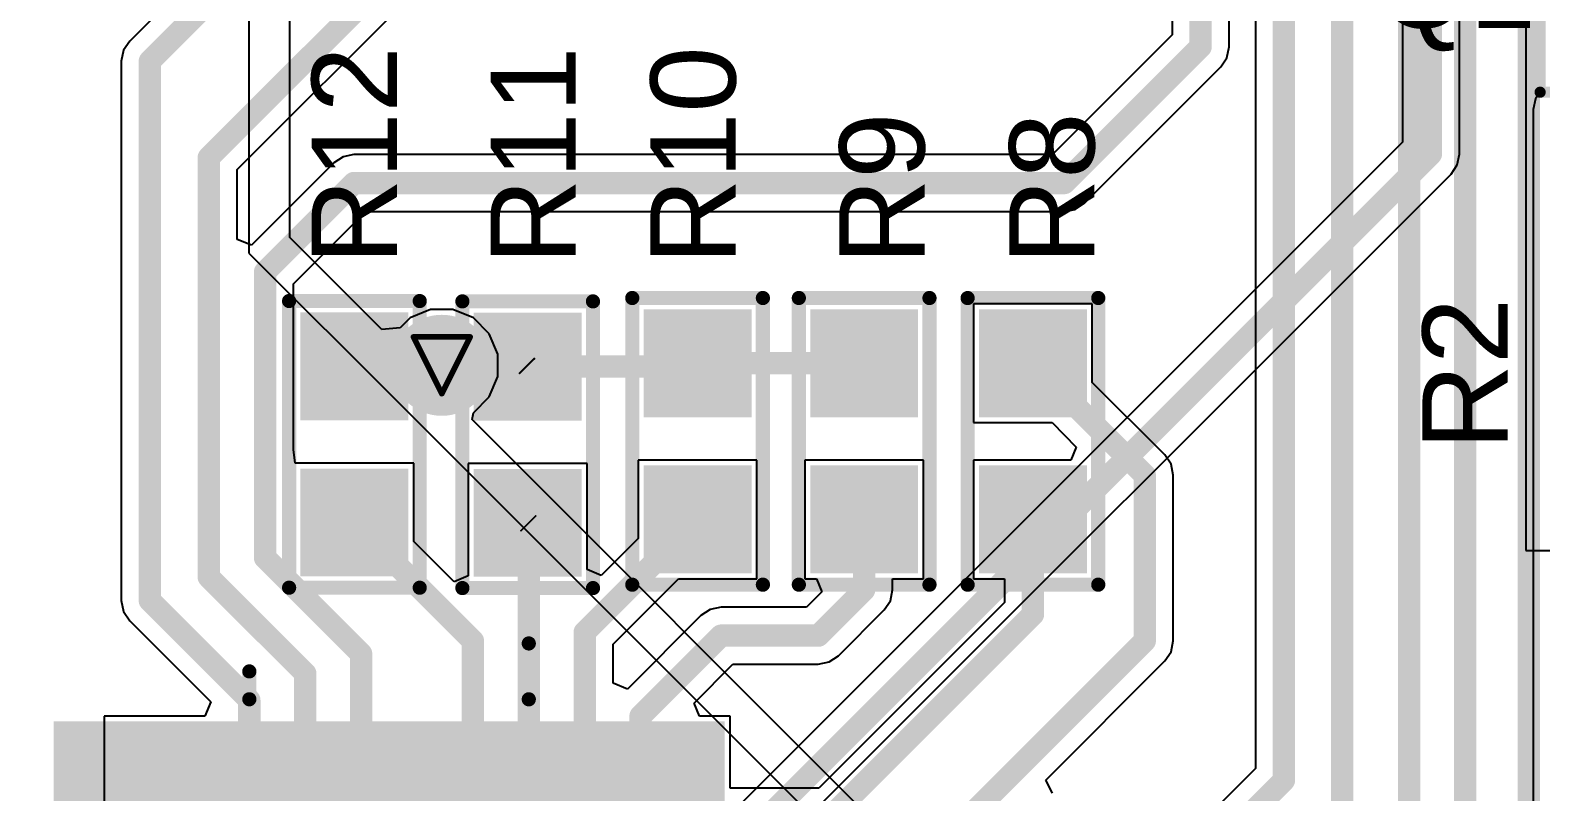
# Model space of a CAD drawing. Header units: inches. Extents: x 0 to 423, y -3 to 110.
# Drawn here: x 39.3 to 52.81, y 18.21 to 25.03 of the extents above; entities that cross this region are included whole.
import ezdxf

# ---------------------------------------------------------------- set-up
doc = ezdxf.new("R2010")
doc.units = ezdxf.units.IN
for name, color, linetype in [('Bottom Layer', 5, 'Continuous'), ('Bottom Solder', 6, 'Continuous'), ('Drill Drawing', 1, 'Continuous'), ('Mechanical 13', 56, 'Continuous'), ('Mechanical 15', 56, 'Continuous'), ('Mechanical 16', 56, 'Continuous'), ('Mechanical 6', 56, 'Continuous'), ('Mid Layer', 16, 'Continuous'), ('Mid Layer 2', 76, 'Continuous'), ('Top Layer', 1, 'Continuous'), ('Top Overlay', 2, 'Continuous'), ('Top Paste', 8, 'Continuous'), ('Top Solder', 216, 'Continuous'), ('Via Holes', 16, 'Continuous')]:
    doc.layers.add(name, color=color, linetype=linetype)
doc.styles.add('Arial', font='', dxfattribs={"height": 0.2})
doc.styles.get('Arial').set_extended_font_data('Arial')

# ---------------------------------------------------------------- blocks, each defined once
blk = doc.blocks.new('SOT23_50')
at = {"layer": 'Top Layer'}
for points in [[(-1.45, 0.569), (-1.45, 1.331), (-0.55, 1.331), (-0.55, 0.569)], [(0.55, -0.381), (0.55, 0.381), (1.45, 0.381), (1.45, -0.381)], [(-1.45, -1.331), (-1.45, -0.569), (-0.55, -0.569), (-0.55, -1.331)]]:
    blk.add_hatch(color=1, dxfattribs=at).paths.add_polyline_path(points)
at = {"layer": 'Top Paste'}
for points in [[(-1.45, 0.569), (-1.45, 1.331), (-0.55, 1.331), (-0.55, 0.569)], [(0.55, -0.381), (0.55, 0.381), (1.45, 0.381), (1.45, -0.381)], [(-1.45, -1.331), (-1.45, -0.569), (-0.55, -0.569), (-0.55, -1.331)]]:
    blk.add_hatch(color=8, dxfattribs=at).paths.add_polyline_path(points)
at = {"layer": 'Top Solder'}
for points in [[(-1.552, 0.467), (-1.552, 1.433), (-0.448, 1.433), (-0.448, 0.467)], [(0.448, -0.483), (0.448, 0.483), (1.552, 0.483), (1.552, -0.483)], [(-1.552, -1.433), (-1.552, -0.467), (-0.448, -0.467), (-0.448, -1.433)]]:
    blk.add_hatch(color=216, dxfattribs=at).paths.add_polyline_path(points)
at = {"layer": 'Mechanical 13', "const_width": 0.1}
for points in [[(-0.7, -1.52), (-0.7, 1.52)], [(0.7, 1.52), (-0.7, 1.52)], [(0.7, -1.52), (0.7, 1.52)], [(0.7, -1.52), (-0.7, -1.52)]]:
    blk.add_lwpolyline(points, dxfattribs=at)
at = {"layer": 'Mechanical 13', "const_width": 0.05}
for points in [[(-0.725, 1.52, 1), (-0.675, 1.52, 1)], [(-0.725, 1.52, 1), (-0.675, 1.52, 1)], [(0.675, 1.52, 1), (0.725, 1.52, 1)], [(0.675, 1.52, 1), (0.725, 1.52, 1)], [(-0.725, -1.52, 1), (-0.675, -1.52, 1)], [(-0.725, -1.52, 1), (-0.675, -1.52, 1)], [(0.675, -1.52, 1), (0.725, -1.52, 1)], [(0.675, -1.52, 1), (0.725, -1.52, 1)]]:
    blk.add_lwpolyline(points, format="xyb", close=True, dxfattribs=at)
at = {"layer": 'Mechanical 15', "const_width": 0.1}
for points in [[(-1.95, -1.77), (-1.95, 1.77)], [(-1.95, 1.77), (1.95, 1.77)], [(1.95, -1.77), (1.95, 1.77)], [(0, -0.5), (0, 0.5)], [(0.5, 0), (-0.5, 0)], [(-1.95, -1.77), (1.95, -1.77)]]:
    blk.add_lwpolyline(points, dxfattribs=at)
at = {"layer": 'Mechanical 15', "const_width": 0.05}
for points in [[(-1.975, 1.77, 1), (-1.925, 1.77, 1)], [(-1.975, 1.77, 1), (-1.925, 1.77, 1)], [(1.925, 1.77, 1), (1.975, 1.77, 1)], [(1.925, 1.77, 1), (1.975, 1.77, 1)], [(-0.025, 0.5, 1), (0.025, 0.5, 1)], [(-0.525, 0, 1), (-0.475, 0, 1)], [(0.475, 0, 1), (0.525, 0, 1)], [(-0.025, -0.5, 1), (0.025, -0.5, 1)], [(-1.975, -1.77, 1), (-1.925, -1.77, 1)], [(-1.975, -1.77, 1), (-1.925, -1.77, 1)], [(1.925, -1.77, 1), (1.975, -1.77, 1)], [(1.925, -1.77, 1), (1.975, -1.77, 1)]]:
    blk.add_lwpolyline(points, format="xyb", close=True, dxfattribs=at)
at = {"layer": 'Top Overlay'}
for points, const_width in [([(-1.475, 1.8, 1), (-1.725, 1.8, 1)], 0.25), ([(-1.787, 1.8, 1), (-1.662, 1.8, 1)], 0.125), ([(-1.537, 1.8, 1), (-1.412, 1.8, 1)], 0.125), ([(-0.05, 1.5, 1), (0.05, 1.5, 1)], 0.1), ([(0.65, 1.5, 1), (0.75, 1.5, 1)], 0.1), ([(0.65, 1.5, 1), (0.75, 1.5, 1)], 0.1), ([(0.65, 0.8, 1), (0.75, 0.8, 1)], 0.1), ([(0.65, -0.8, 1), (0.75, -0.8, 1)], 0.1), ([(-0.05, -1.5, 1), (0.05, -1.5, 1)], 0.1), ([(0.65, -1.5, 1), (0.75, -1.5, 1)], 0.1), ([(0.65, -1.5, 1), (0.75, -1.5, 1)], 0.1)]:
    blk.add_lwpolyline(points, format="xyb", close=True, dxfattribs=dict(at, const_width=const_width))
at = {"layer": 'Top Overlay', "const_width": 0.2}
for points in [[(0.7, 1.5), (0, 1.5)], [(0.7, 0.8), (0.7, 1.5)], [(0.7, -1.5), (0.7, -0.8)], [(0, -1.5), (0.7, -1.5)]]:
    blk.add_lwpolyline(points, dxfattribs=at)
blk = doc.blocks.new('0603C_TBD_109')
at = {"layer": 'Top Layer'}
for points in [[(-0.381, 0.381), (0.381, 0.381), (0.381, -0.381), (-0.381, -0.381)], [(1.016, 0.381), (1.778, 0.381), (1.778, -0.381), (1.016, -0.381)]]:
    blk.add_hatch(color=1, dxfattribs=at).paths.add_polyline_path(points)
at = {"layer": 'Top Paste'}
for points in [[(-0.381, 0.381), (0.381, 0.381), (0.381, -0.381), (-0.381, -0.381)], [(1.016, 0.381), (1.778, 0.381), (1.778, -0.381), (1.016, -0.381)]]:
    blk.add_hatch(color=8, dxfattribs=at).paths.add_polyline_path(points)
at = {"layer": 'Top Solder'}
for points in [[(-0.4826, 0.4826), (0.4826, 0.4826), (0.4826, -0.4826), (-0.4826, -0.4826)], [(0.9144, 0.4826), (1.8796, 0.4826), (1.8796, -0.4826), (0.9144, -0.4826)]]:
    blk.add_hatch(color=216, dxfattribs=at).paths.add_polyline_path(points)
at = {"layer": 'Top Overlay', "const_width": 0.127}
for points in [[(-0.5842, 0.5842), (-0.5842, -0.5842)], [(-0.5842, 0.5842), (1.9812, 0.5842)], [(1.9812, 0.5842), (1.9812, -0.5842)], [(-0.5842, -0.5842), (1.9812, -0.5842)]]:
    blk.add_lwpolyline(points, dxfattribs=at)
at = {"layer": 'Top Overlay', "const_width": 0.0635}
for points in [[(-0.61595, 0.5842, 1), (-0.55245, 0.5842, 1)], [(-0.61595, 0.5842, 1), (-0.55245, 0.5842, 1)], [(1.94945, 0.5842, 1), (2.01295, 0.5842, 1)], [(1.94945, 0.5842, 1), (2.01295, 0.5842, 1)], [(-0.61595, -0.5842, 1), (-0.55245, -0.5842, 1)], [(-0.61595, -0.5842, 1), (-0.55245, -0.5842, 1)], [(1.94945, -0.5842, 1), (2.01295, -0.5842, 1)], [(1.94945, -0.5842, 1), (2.01295, -0.5842, 1)]]:
    blk.add_lwpolyline(points, format="xyb", close=True, dxfattribs=at)
blk = doc.blocks.new('0603C_TBD_110')
at = {"layer": 'Top Layer'}
for points in [[(-0.381, 0.381), (0.381, 0.381), (0.381, -0.381), (-0.381, -0.381)], [(1.016, 0.381), (1.778, 0.381), (1.778, -0.381), (1.016, -0.381)]]:
    blk.add_hatch(color=1, dxfattribs=at).paths.add_polyline_path(points)
at = {"layer": 'Top Paste'}
for points in [[(-0.381, 0.381), (0.381, 0.381), (0.381, -0.381), (-0.381, -0.381)], [(1.016, 0.381), (1.778, 0.381), (1.778, -0.381), (1.016, -0.381)]]:
    blk.add_hatch(color=8, dxfattribs=at).paths.add_polyline_path(points)
at = {"layer": 'Top Solder'}
for points in [[(-0.4826, 0.4826), (0.4826, 0.4826), (0.4826, -0.4826), (-0.4826, -0.4826)], [(0.9144, 0.4826), (1.8796, 0.4826), (1.8796, -0.4826), (0.9144, -0.4826)]]:
    blk.add_hatch(color=216, dxfattribs=at).paths.add_polyline_path(points)
at = {"layer": 'Top Overlay', "const_width": 0.127}
for points in [[(-0.5842, 0.5842), (-0.5842, -0.5842)], [(-0.5842, 0.5842), (1.9812, 0.5842)], [(1.9812, 0.5842), (1.9812, -0.5842)], [(-0.5842, -0.5842), (1.9812, -0.5842)]]:
    blk.add_lwpolyline(points, dxfattribs=at)
at = {"layer": 'Top Overlay', "const_width": 0.0635}
for points in [[(-0.61595, 0.5842, 1), (-0.55245, 0.5842, 1)], [(-0.61595, 0.5842, 1), (-0.55245, 0.5842, 1)], [(1.94945, 0.5842, 1), (2.01295, 0.5842, 1)], [(1.94945, 0.5842, 1), (2.01295, 0.5842, 1)], [(-0.61595, -0.5842, 1), (-0.55245, -0.5842, 1)], [(-0.61595, -0.5842, 1), (-0.55245, -0.5842, 1)], [(1.94945, -0.5842, 1), (2.01295, -0.5842, 1)], [(1.94945, -0.5842, 1), (2.01295, -0.5842, 1)]]:
    blk.add_lwpolyline(points, format="xyb", close=True, dxfattribs=at)
blk = doc.blocks.new('0603C_TBD_111')
at = {"layer": 'Top Layer'}
for points in [[(-0.381, 0.381), (0.381, 0.381), (0.381, -0.381), (-0.381, -0.381)], [(1.016, 0.381), (1.778, 0.381), (1.778, -0.381), (1.016, -0.381)]]:
    blk.add_hatch(color=1, dxfattribs=at).paths.add_polyline_path(points)
at = {"layer": 'Top Paste'}
for points in [[(-0.381, 0.381), (0.381, 0.381), (0.381, -0.381), (-0.381, -0.381)], [(1.016, 0.381), (1.778, 0.381), (1.778, -0.381), (1.016, -0.381)]]:
    blk.add_hatch(color=8, dxfattribs=at).paths.add_polyline_path(points)
at = {"layer": 'Top Solder'}
for points in [[(-0.4826, 0.4826), (0.4826, 0.4826), (0.4826, -0.4826), (-0.4826, -0.4826)], [(0.9144, 0.4826), (1.8796, 0.4826), (1.8796, -0.4826), (0.9144, -0.4826)]]:
    blk.add_hatch(color=216, dxfattribs=at).paths.add_polyline_path(points)
at = {"layer": 'Top Overlay', "const_width": 0.127}
for points in [[(-0.5842, 0.5842), (-0.5842, -0.5842)], [(-0.5842, 0.5842), (1.9812, 0.5842)], [(1.9812, 0.5842), (1.9812, -0.5842)], [(-0.5842, -0.5842), (1.9812, -0.5842)]]:
    blk.add_lwpolyline(points, dxfattribs=at)
at = {"layer": 'Top Overlay', "const_width": 0.0635}
for points in [[(-0.61595, 0.5842, 1), (-0.55245, 0.5842, 1)], [(-0.61595, 0.5842, 1), (-0.55245, 0.5842, 1)], [(1.94945, 0.5842, 1), (2.01295, 0.5842, 1)], [(1.94945, 0.5842, 1), (2.01295, 0.5842, 1)], [(-0.61595, -0.5842, 1), (-0.55245, -0.5842, 1)], [(-0.61595, -0.5842, 1), (-0.55245, -0.5842, 1)], [(1.94945, -0.5842, 1), (2.01295, -0.5842, 1)], [(1.94945, -0.5842, 1), (2.01295, -0.5842, 1)]]:
    blk.add_lwpolyline(points, format="xyb", close=True, dxfattribs=at)
blk = doc.blocks.new('0603C_TBD_112')
at = {"layer": 'Top Layer'}
for points in [[(-0.381, 0.381), (0.381, 0.381), (0.381, -0.381), (-0.381, -0.381)], [(1.016, 0.381), (1.778, 0.381), (1.778, -0.381), (1.016, -0.381)]]:
    blk.add_hatch(color=1, dxfattribs=at).paths.add_polyline_path(points)
at = {"layer": 'Top Paste'}
for points in [[(-0.381, 0.381), (0.381, 0.381), (0.381, -0.381), (-0.381, -0.381)], [(1.016, 0.381), (1.778, 0.381), (1.778, -0.381), (1.016, -0.381)]]:
    blk.add_hatch(color=8, dxfattribs=at).paths.add_polyline_path(points)
at = {"layer": 'Top Solder'}
for points in [[(-0.4826, 0.4826), (0.4826, 0.4826), (0.4826, -0.4826), (-0.4826, -0.4826)], [(0.9144, 0.4826), (1.8796, 0.4826), (1.8796, -0.4826), (0.9144, -0.4826)]]:
    blk.add_hatch(color=216, dxfattribs=at).paths.add_polyline_path(points)
at = {"layer": 'Top Overlay', "const_width": 0.127}
for points in [[(-0.5842, 0.5842), (-0.5842, -0.5842)], [(-0.5842, 0.5842), (1.9812, 0.5842)], [(1.9812, 0.5842), (1.9812, -0.5842)], [(-0.5842, -0.5842), (1.9812, -0.5842)]]:
    blk.add_lwpolyline(points, dxfattribs=at)
at = {"layer": 'Top Overlay', "const_width": 0.0635}
for points in [[(-0.61595, 0.5842, 1), (-0.55245, 0.5842, 1)], [(-0.61595, 0.5842, 1), (-0.55245, 0.5842, 1)], [(1.94945, 0.5842, 1), (2.01295, 0.5842, 1)], [(1.94945, 0.5842, 1), (2.01295, 0.5842, 1)], [(-0.61595, -0.5842, 1), (-0.55245, -0.5842, 1)], [(-0.61595, -0.5842, 1), (-0.55245, -0.5842, 1)], [(1.94945, -0.5842, 1), (2.01295, -0.5842, 1)], [(1.94945, -0.5842, 1), (2.01295, -0.5842, 1)]]:
    blk.add_lwpolyline(points, format="xyb", close=True, dxfattribs=at)
blk = doc.blocks.new('0603C_TBD_113')
at = {"layer": 'Top Layer'}
for points in [[(-0.381, 0.381), (0.381, 0.381), (0.381, -0.381), (-0.381, -0.381)], [(1.016, 0.381), (1.778, 0.381), (1.778, -0.381), (1.016, -0.381)]]:
    blk.add_hatch(color=1, dxfattribs=at).paths.add_polyline_path(points)
at = {"layer": 'Top Paste'}
for points in [[(-0.381, 0.381), (0.381, 0.381), (0.381, -0.381), (-0.381, -0.381)], [(1.016, 0.381), (1.778, 0.381), (1.778, -0.381), (1.016, -0.381)]]:
    blk.add_hatch(color=8, dxfattribs=at).paths.add_polyline_path(points)
at = {"layer": 'Top Solder'}
for points in [[(-0.4826, 0.4826), (0.4826, 0.4826), (0.4826, -0.4826), (-0.4826, -0.4826)], [(0.9144, 0.4826), (1.8796, 0.4826), (1.8796, -0.4826), (0.9144, -0.4826)]]:
    blk.add_hatch(color=216, dxfattribs=at).paths.add_polyline_path(points)
at = {"layer": 'Top Overlay', "const_width": 0.127}
for points in [[(-0.5842, 0.5842), (-0.5842, -0.5842)], [(-0.5842, 0.5842), (1.9812, 0.5842)], [(1.9812, 0.5842), (1.9812, -0.5842)], [(-0.5842, -0.5842), (1.9812, -0.5842)]]:
    blk.add_lwpolyline(points, dxfattribs=at)
at = {"layer": 'Top Overlay', "const_width": 0.0635}
for points in [[(-0.61595, 0.5842, 1), (-0.55245, 0.5842, 1)], [(-0.61595, 0.5842, 1), (-0.55245, 0.5842, 1)], [(1.94945, 0.5842, 1), (2.01295, 0.5842, 1)], [(1.94945, 0.5842, 1), (2.01295, 0.5842, 1)], [(-0.61595, -0.5842, 1), (-0.55245, -0.5842, 1)], [(-0.61595, -0.5842, 1), (-0.55245, -0.5842, 1)], [(1.94945, -0.5842, 1), (2.01295, -0.5842, 1)], [(1.94945, -0.5842, 1), (2.01295, -0.5842, 1)]]:
    blk.add_lwpolyline(points, format="xyb", close=True, dxfattribs=at)
blk = doc.blocks.new('W5500_131')
at = {"layer": 'Top Layer'}
for points in [[(-2.600071, 5.200142), (-2.600071, 3.700018), (-2.900045, 3.700018), (-2.900045, 5.200142)], [(-2.099945, 5.200142), (-2.099945, 3.700018), (-2.399919, 3.700018), (-2.399919, 5.200142)], [(-1.600073, 5.200142), (-1.600073, 3.700018), (-1.900047, 3.700018), (-1.900047, 5.200142)], [(-1.099947, 5.200142), (-1.099947, 3.700018), (-1.399921, 3.700018), (-1.399921, 5.200142)], [(-0.600075, 5.200142), (-0.600075, 3.700018), (-0.900049, 3.700018), (-0.900049, 5.200142)], [(-0.099949, 5.200142), (-0.099949, 3.700018), (-0.399923, 3.700018), (-0.399923, 5.200142)], [(0.399923, 5.200142), (0.399923, 3.700018), (0.099949, 3.700018), (0.099949, 5.200142)], [(0.900049, 5.200142), (0.900049, 3.700018), (0.600075, 3.700018), (0.600075, 5.200142)], [(1.399921, 5.200142), (1.399921, 3.700018), (1.099947, 3.700018), (1.099947, 5.200142)], [(1.900047, 5.200142), (1.900047, 3.700018), (1.600073, 3.700018), (1.600073, 5.200142)], [(2.399919, 5.200142), (2.399919, 3.700018), (2.099945, 3.700018), (2.099945, 5.200142)], [(2.900045, 5.200142), (2.900045, 3.700018), (2.600071, 3.700018), (2.600071, 5.200142)], [(-5.200142, 2.900045), (-3.700018, 2.900045), (-3.700018, 2.600071), (-5.200142, 2.600071)], [(5.200142, 2.600071), (3.700018, 2.600071), (3.700018, 2.900045), (5.200142, 2.900045)], [(-5.200142, 2.399919), (-3.700018, 2.399919), (-3.700018, 2.099945), (-5.200142, 2.099945)], [(5.200142, 2.099945), (3.700018, 2.099945), (3.700018, 2.399919), (5.200142, 2.399919)], [(-5.200142, 1.900047), (-3.700018, 1.900047), (-3.700018, 1.600073), (-5.200142, 1.600073)], [(5.200142, 1.600073), (3.700018, 1.600073), (3.700018, 1.900047), (5.200142, 1.900047)], [(-5.200142, 1.399921), (-3.700018, 1.399921), (-3.700018, 1.099947), (-5.200142, 1.099947)], [(5.200142, 1.099947), (3.700018, 1.099947), (3.700018, 1.399921), (5.200142, 1.399921)], [(-5.200142, 0.900049), (-3.700018, 0.900049), (-3.700018, 0.600075), (-5.200142, 0.600075)], [(5.200142, 0.600075), (3.700018, 0.600075), (3.700018, 0.900049), (5.200142, 0.900049)], [(-5.200142, 0.399923), (-3.700018, 0.399923), (-3.700018, 0.099949), (-5.200142, 0.099949)], [(5.200142, 0.099949), (3.700018, 0.099949), (3.700018, 0.399923), (5.200142, 0.399923)], [(-5.200142, -0.099949), (-3.700018, -0.099949), (-3.700018, -0.399923), (-5.200142, -0.399923)], [(5.200142, -0.399923), (3.700018, -0.399923), (3.700018, -0.099949), (5.200142, -0.099949)], [(-5.200142, -0.600075), (-3.700018, -0.600075), (-3.700018, -0.900049), (-5.200142, -0.900049)], [(5.200142, -0.900049), (3.700018, -0.900049), (3.700018, -0.600075), (5.200142, -0.600075)], [(-5.200142, -1.099947), (-3.700018, -1.099947), (-3.700018, -1.399921), (-5.200142, -1.399921)], [(5.200142, -1.399921), (3.700018, -1.399921), (3.700018, -1.099947), (5.200142, -1.099947)], [(-5.200142, -1.600073), (-3.700018, -1.600073), (-3.700018, -1.900047), (-5.200142, -1.900047)], [(5.200142, -1.900047), (3.700018, -1.900047), (3.700018, -1.600073), (5.200142, -1.600073)], [(-5.200142, -2.099945), (-3.700018, -2.099945), (-3.700018, -2.399919), (-5.200142, -2.399919)], [(5.200142, -2.399919), (3.700018, -2.399919), (3.700018, -2.099945), (5.200142, -2.099945)], [(-5.200142, -2.600071), (-3.700018, -2.600071), (-3.700018, -2.900045), (-5.200142, -2.900045)], [(5.200142, -2.900045), (3.700018, -2.900045), (3.700018, -2.600071), (5.200142, -2.600071)], [(-2.900045, -5.200142), (-2.900045, -3.700018), (-2.600071, -3.700018), (-2.600071, -5.200142)], [(-2.399919, -5.200142), (-2.399919, -3.700018), (-2.099945, -3.700018), (-2.099945, -5.200142)], [(-1.900047, -5.200142), (-1.900047, -3.700018), (-1.600073, -3.700018), (-1.600073, -5.200142)], [(-1.399921, -5.200142), (-1.399921, -3.700018), (-1.099947, -3.700018), (-1.099947, -5.200142)], [(-0.900049, -5.200142), (-0.900049, -3.700018), (-0.600075, -3.700018), (-0.600075, -5.200142)], [(-0.399923, -5.200142), (-0.399923, -3.700018), (-0.099949, -3.700018), (-0.099949, -5.200142)], [(0.099949, -5.200142), (0.099949, -3.700018), (0.399923, -3.700018), (0.399923, -5.200142)], [(0.600075, -5.200142), (0.600075, -3.700018), (0.900049, -3.700018), (0.900049, -5.200142)], [(1.099947, -5.200142), (1.099947, -3.700018), (1.399921, -3.700018), (1.399921, -5.200142)], [(1.600073, -5.200142), (1.600073, -3.700018), (1.900047, -3.700018), (1.900047, -5.200142)], [(2.099945, -5.200142), (2.099945, -3.700018), (2.399919, -3.700018), (2.399919, -5.200142)], [(2.600071, -5.200142), (2.600071, -3.700018), (2.900045, -3.700018), (2.900045, -5.200142)]]:
    blk.add_hatch(color=1, dxfattribs=at).paths.add_polyline_path(points)
at = {"layer": 'Top Paste'}
for points in [[(-2.600071, 5.200142), (-2.600071, 3.700018), (-2.900045, 3.700018), (-2.900045, 5.200142)], [(-2.099945, 5.200142), (-2.099945, 3.700018), (-2.399919, 3.700018), (-2.399919, 5.200142)], [(-1.600073, 5.200142), (-1.600073, 3.700018), (-1.900047, 3.700018), (-1.900047, 5.200142)], [(-1.099947, 5.200142), (-1.099947, 3.700018), (-1.399921, 3.700018), (-1.399921, 5.200142)], [(-0.600075, 5.200142), (-0.600075, 3.700018), (-0.900049, 3.700018), (-0.900049, 5.200142)], [(-0.099949, 5.200142), (-0.099949, 3.700018), (-0.399923, 3.700018), (-0.399923, 5.200142)], [(0.399923, 5.200142), (0.399923, 3.700018), (0.099949, 3.700018), (0.099949, 5.200142)], [(0.900049, 5.200142), (0.900049, 3.700018), (0.600075, 3.700018), (0.600075, 5.200142)], [(1.399921, 5.200142), (1.399921, 3.700018), (1.099947, 3.700018), (1.099947, 5.200142)], [(1.900047, 5.200142), (1.900047, 3.700018), (1.600073, 3.700018), (1.600073, 5.200142)], [(2.399919, 5.200142), (2.399919, 3.700018), (2.099945, 3.700018), (2.099945, 5.200142)], [(2.900045, 5.200142), (2.900045, 3.700018), (2.600071, 3.700018), (2.600071, 5.200142)], [(-5.200142, 2.900045), (-3.700018, 2.900045), (-3.700018, 2.600071), (-5.200142, 2.600071)], [(5.200142, 2.600071), (3.700018, 2.600071), (3.700018, 2.900045), (5.200142, 2.900045)], [(-5.200142, 2.399919), (-3.700018, 2.399919), (-3.700018, 2.099945), (-5.200142, 2.099945)], [(5.200142, 2.099945), (3.700018, 2.099945), (3.700018, 2.399919), (5.200142, 2.399919)], [(-5.200142, 1.900047), (-3.700018, 1.900047), (-3.700018, 1.600073), (-5.200142, 1.600073)], [(5.200142, 1.600073), (3.700018, 1.600073), (3.700018, 1.900047), (5.200142, 1.900047)], [(-5.200142, 1.399921), (-3.700018, 1.399921), (-3.700018, 1.099947), (-5.200142, 1.099947)], [(5.200142, 1.099947), (3.700018, 1.099947), (3.700018, 1.399921), (5.200142, 1.399921)], [(-5.200142, 0.900049), (-3.700018, 0.900049), (-3.700018, 0.600075), (-5.200142, 0.600075)], [(5.200142, 0.600075), (3.700018, 0.600075), (3.700018, 0.900049), (5.200142, 0.900049)], [(-5.200142, 0.399923), (-3.700018, 0.399923), (-3.700018, 0.099949), (-5.200142, 0.099949)], [(5.200142, 0.099949), (3.700018, 0.099949), (3.700018, 0.399923), (5.200142, 0.399923)], [(-5.200142, -0.099949), (-3.700018, -0.099949), (-3.700018, -0.399923), (-5.200142, -0.399923)], [(5.200142, -0.399923), (3.700018, -0.399923), (3.700018, -0.099949), (5.200142, -0.099949)], [(-5.200142, -0.600075), (-3.700018, -0.600075), (-3.700018, -0.900049), (-5.200142, -0.900049)], [(5.200142, -0.900049), (3.700018, -0.900049), (3.700018, -0.600075), (5.200142, -0.600075)], [(-5.200142, -1.099947), (-3.700018, -1.099947), (-3.700018, -1.399921), (-5.200142, -1.399921)], [(5.200142, -1.399921), (3.700018, -1.399921), (3.700018, -1.099947), (5.200142, -1.099947)], [(-5.200142, -1.600073), (-3.700018, -1.600073), (-3.700018, -1.900047), (-5.200142, -1.900047)], [(5.200142, -1.900047), (3.700018, -1.900047), (3.700018, -1.600073), (5.200142, -1.600073)], [(-5.200142, -2.099945), (-3.700018, -2.099945), (-3.700018, -2.399919), (-5.200142, -2.399919)], [(5.200142, -2.399919), (3.700018, -2.399919), (3.700018, -2.099945), (5.200142, -2.099945)], [(-5.200142, -2.600071), (-3.700018, -2.600071), (-3.700018, -2.900045), (-5.200142, -2.900045)], [(5.200142, -2.900045), (3.700018, -2.900045), (3.700018, -2.600071), (5.200142, -2.600071)], [(-2.900045, -5.200142), (-2.900045, -3.700018), (-2.600071, -3.700018), (-2.600071, -5.200142)], [(-2.399919, -5.200142), (-2.399919, -3.700018), (-2.099945, -3.700018), (-2.099945, -5.200142)], [(-1.900047, -5.200142), (-1.900047, -3.700018), (-1.600073, -3.700018), (-1.600073, -5.200142)], [(-1.399921, -5.200142), (-1.399921, -3.700018), (-1.099947, -3.700018), (-1.099947, -5.200142)], [(-0.900049, -5.200142), (-0.900049, -3.700018), (-0.600075, -3.700018), (-0.600075, -5.200142)], [(-0.399923, -5.200142), (-0.399923, -3.700018), (-0.099949, -3.700018), (-0.099949, -5.200142)], [(0.099949, -5.200142), (0.099949, -3.700018), (0.399923, -3.700018), (0.399923, -5.200142)], [(0.600075, -5.200142), (0.600075, -3.700018), (0.900049, -3.700018), (0.900049, -5.200142)], [(1.099947, -5.200142), (1.099947, -3.700018), (1.399921, -3.700018), (1.399921, -5.200142)], [(1.600073, -5.200142), (1.600073, -3.700018), (1.900047, -3.700018), (1.900047, -5.200142)], [(2.099945, -5.200142), (2.099945, -3.700018), (2.399919, -3.700018), (2.399919, -5.200142)], [(2.600071, -5.200142), (2.600071, -3.700018), (2.900045, -3.700018), (2.900045, -5.200142)]]:
    blk.add_hatch(color=8, dxfattribs=at).paths.add_polyline_path(points)
at = {"layer": 'Top Solder'}
for points in [[(-2.498471, 5.301742), (-2.498471, 3.598418), (-3.001645, 3.598418), (-3.001645, 5.301742)], [(-1.998345, 5.301742), (-1.998345, 3.598418), (-2.501519, 3.598418), (-2.501519, 5.301742)], [(-1.498473, 5.301742), (-1.498473, 3.598418), (-2.001647, 3.598418), (-2.001647, 5.301742)], [(-0.998347, 5.301742), (-0.998347, 3.598418), (-1.501521, 3.598418), (-1.501521, 5.301742)], [(-0.498475, 5.301742), (-0.498475, 3.598418), (-1.001649, 3.598418), (-1.001649, 5.301742)], [(0.001651, 5.301742), (0.001651, 3.598418), (-0.501523, 3.598418), (-0.501523, 5.301742)], [(0.501523, 5.301742), (0.501523, 3.598418), (-0.001651, 3.598418), (-0.001651, 5.301742)], [(1.001649, 5.301742), (1.001649, 3.598418), (0.498475, 3.598418), (0.498475, 5.301742)], [(1.501521, 5.301742), (1.501521, 3.598418), (0.998347, 3.598418), (0.998347, 5.301742)], [(2.001647, 5.301742), (2.001647, 3.598418), (1.498473, 3.598418), (1.498473, 5.301742)], [(2.501519, 5.301742), (2.501519, 3.598418), (1.998345, 3.598418), (1.998345, 5.301742)], [(3.001645, 5.301742), (3.001645, 3.598418), (2.498471, 3.598418), (2.498471, 5.301742)], [(-5.301742, 3.001645), (-3.598418, 3.001645), (-3.598418, 2.498471), (-5.301742, 2.498471)], [(5.301742, 2.498471), (3.598418, 2.498471), (3.598418, 3.001645), (5.301742, 3.001645)], [(-5.301742, 2.501519), (-3.598418, 2.501519), (-3.598418, 1.998345), (-5.301742, 1.998345)], [(5.301742, 1.998345), (3.598418, 1.998345), (3.598418, 2.501519), (5.301742, 2.501519)], [(-5.301742, 2.001647), (-3.598418, 2.001647), (-3.598418, 1.498473), (-5.301742, 1.498473)], [(5.301742, 1.498473), (3.598418, 1.498473), (3.598418, 2.001647), (5.301742, 2.001647)], [(-5.301742, 1.501521), (-3.598418, 1.501521), (-3.598418, 0.998347), (-5.301742, 0.998347)], [(5.301742, 0.998347), (3.598418, 0.998347), (3.598418, 1.501521), (5.301742, 1.501521)], [(-5.301742, 1.001649), (-3.598418, 1.001649), (-3.598418, 0.498475), (-5.301742, 0.498475)], [(5.301742, 0.498475), (3.598418, 0.498475), (3.598418, 1.001649), (5.301742, 1.001649)], [(-5.301742, 0.501523), (-3.598418, 0.501523), (-3.598418, -0.001651), (-5.301742, -0.001651)], [(5.301742, -0.001651), (3.598418, -0.001651), (3.598418, 0.501523), (5.301742, 0.501523)], [(-5.301742, 0.001651), (-3.598418, 0.001651), (-3.598418, -0.501523), (-5.301742, -0.501523)], [(5.301742, -0.501523), (3.598418, -0.501523), (3.598418, 0.001651), (5.301742, 0.001651)], [(-5.301742, -0.498475), (-3.598418, -0.498475), (-3.598418, -1.001649), (-5.301742, -1.001649)], [(5.301742, -1.001649), (3.598418, -1.001649), (3.598418, -0.498475), (5.301742, -0.498475)], [(-5.301742, -0.998347), (-3.598418, -0.998347), (-3.598418, -1.501521), (-5.301742, -1.501521)], [(5.301742, -1.501521), (3.598418, -1.501521), (3.598418, -0.998347), (5.301742, -0.998347)], [(-5.301742, -1.498473), (-3.598418, -1.498473), (-3.598418, -2.001647), (-5.301742, -2.001647)], [(5.301742, -2.001647), (3.598418, -2.001647), (3.598418, -1.498473), (5.301742, -1.498473)], [(-5.301742, -1.998345), (-3.598418, -1.998345), (-3.598418, -2.501519), (-5.301742, -2.501519)], [(5.301742, -2.501519), (3.598418, -2.501519), (3.598418, -1.998345), (5.301742, -1.998345)], [(-5.301742, -2.498471), (-3.598418, -2.498471), (-3.598418, -3.001645), (-5.301742, -3.001645)], [(5.301742, -3.001645), (3.598418, -3.001645), (3.598418, -2.498471), (5.301742, -2.498471)], [(-3.001645, -5.301742), (-3.001645, -3.598418), (-2.498471, -3.598418), (-2.498471, -5.301742)], [(-2.501519, -5.301742), (-2.501519, -3.598418), (-1.998345, -3.598418), (-1.998345, -5.301742)], [(-2.001647, -5.301742), (-2.001647, -3.598418), (-1.498473, -3.598418), (-1.498473, -5.301742)], [(-1.501521, -5.301742), (-1.501521, -3.598418), (-0.998347, -3.598418), (-0.998347, -5.301742)], [(-1.001649, -5.301742), (-1.001649, -3.598418), (-0.498475, -3.598418), (-0.498475, -5.301742)], [(-0.501523, -5.301742), (-0.501523, -3.598418), (0.001651, -3.598418), (0.001651, -5.301742)], [(-0.001651, -5.301742), (-0.001651, -3.598418), (0.501523, -3.598418), (0.501523, -5.301742)], [(0.498475, -5.301742), (0.498475, -3.598418), (1.001649, -3.598418), (1.001649, -5.301742)], [(0.998347, -5.301742), (0.998347, -3.598418), (1.501521, -3.598418), (1.501521, -5.301742)], [(1.498473, -5.301742), (1.498473, -3.598418), (2.001647, -3.598418), (2.001647, -5.301742)], [(1.998345, -5.301742), (1.998345, -3.598418), (2.501519, -3.598418), (2.501519, -5.301742)], [(2.498471, -5.301742), (2.498471, -3.598418), (3.001645, -3.598418), (3.001645, -5.301742)]]:
    blk.add_hatch(color=216, dxfattribs=at).paths.add_polyline_path(points)
at = {"layer": 'Mechanical 16', "const_width": 0.127}
for points in [[(-3.50012, -3.50012), (-3.50012, 3.50012)], [(-3.50012, 3.50012), (3.50012, 3.50012)], [(3.50012, -3.50012), (3.50012, 3.50012)], [(-3.50012, -3.50012), (3.50012, -3.50012)]]:
    blk.add_lwpolyline(points, dxfattribs=at)
at = {"layer": 'Mechanical 16'}
for points, const_width in [([(-3.53187, 3.50012, 1), (-3.46837, 3.50012, 1)], 0.0635), ([(-3.53187, 3.50012, 1), (-3.46837, 3.50012, 1)], 0.0635), ([(3.46837, 3.50012, 1), (3.53187, 3.50012, 1)], 0.0635), ([(3.46837, 3.50012, 1), (3.53187, 3.50012, 1)], 0.0635), ([(-2.240026, 2.54, 1), (-2.839974, 2.54, 1)], 0.127), ([(-2.871724, 2.54, 1), (-2.808224, 2.54, 1)], 0.0635), ([(-2.271776, 2.54, 1), (-2.208276, 2.54, 1)], 0.0635), ([(-3.53187, -3.50012, 1), (-3.46837, -3.50012, 1)], 0.0635), ([(-3.53187, -3.50012, 1), (-3.46837, -3.50012, 1)], 0.0635), ([(3.46837, -3.50012, 1), (3.53187, -3.50012, 1)], 0.0635), ([(3.46837, -3.50012, 1), (3.53187, -3.50012, 1)], 0.0635)]:
    blk.add_lwpolyline(points, format="xyb", close=True, dxfattribs=dict(at, const_width=const_width))
at = {"layer": 'Mechanical 6', "const_width": 0.127}
for points in [[(1.249934, 5.500116), (1.249934, 5.999988)], [(-1.249934, 5.500116), (-1.249934, 5.750052)], [(5.500116, 2.249932), (5.750052, 2.249932)], [(-5.750052, 0.750062), (-5.500116, 0.750062)], [(5.500116, -0.249936), (5.999988, -0.249936)], [(-5.999988, -1.75006), (-5.500116, -1.75006)], [(5.500116, -2.750058), (5.750052, -2.750058)], [(-1.75006, -5.750052), (-1.75006, -5.500116)], [(0.750062, -5.999988), (0.750062, -5.500116)]]:
    blk.add_lwpolyline(points, dxfattribs=at)
at = {"layer": 'Mechanical 6', "const_width": 0.0635}
for points in [[(1.218184, 5.999988, 1), (1.281684, 5.999988, 1)], [(-1.281684, 5.750052, 1), (-1.218184, 5.750052, 1)], [(-1.281684, 5.500116, 1), (-1.218184, 5.500116, 1)], [(1.218184, 5.500116, 1), (1.281684, 5.500116, 1)], [(5.468366, 2.249932, 1), (5.531866, 2.249932, 1)], [(5.718302, 2.249932, 1), (5.781802, 2.249932, 1)], [(-5.781802, 0.750062, 1), (-5.718302, 0.750062, 1)], [(-5.531866, 0.750062, 1), (-5.468366, 0.750062, 1)], [(5.468366, -0.249936, 1), (5.531866, -0.249936, 1)], [(5.968238, -0.249936, 1), (6.031738, -0.249936, 1)], [(-6.031738, -1.75006, 1), (-5.968238, -1.75006, 1)], [(-5.531866, -1.75006, 1), (-5.468366, -1.75006, 1)], [(5.468366, -2.750058, 1), (5.531866, -2.750058, 1)], [(5.718302, -2.750058, 1), (5.781802, -2.750058, 1)], [(-1.78181, -5.500116, 1), (-1.71831, -5.500116, 1)], [(0.718312, -5.500116, 1), (0.781812, -5.500116, 1)], [(-1.78181, -5.750052, 1), (-1.71831, -5.750052, 1)], [(0.718312, -5.999988, 1), (0.781812, -5.999988, 1)]]:
    blk.add_lwpolyline(points, format="xyb", close=True, dxfattribs=at)

msp = doc.modelspace()

# ---------------------------------------------------------------- hatches: boundary and pattern name
at = {"layer": 'Bottom Layer'}
h = msp.add_hatch(color=5, dxfattribs=at)
edge = h.paths.add_edge_path()
edge.add_arc((42.982, 22.029), 0.35, 0, 360)
at = {"layer": 'Bottom Solder'}
h = msp.add_hatch(color=6, dxfattribs=at)
edge = h.paths.add_edge_path()
edge.add_arc((42.982, 22.029), 0.452, 0, 360)
at = {"layer": 'Mid Layer'}
h = msp.add_hatch(color=16, dxfattribs=at)
edge = h.paths.add_edge_path()
edge.add_arc((42.982, 22.029), 0.35, 0, 360)
at = {"layer": 'Mid Layer 2'}
h = msp.add_hatch(color=76, dxfattribs=at)
edge = h.paths.add_edge_path()
edge.add_arc((42.982, 22.029), 0.35, 0, 360)
at = {"layer": 'Top Layer'}
h = msp.add_hatch(color=1, dxfattribs=at)
edge = h.paths.add_edge_path()
edge.add_arc((42.982, 22.029), 0.35, 0, 360)
at = {"layer": 'Top Solder'}
h = msp.add_hatch(color=216, dxfattribs=at)
edge = h.paths.add_edge_path()
edge.add_arc((42.982, 22.029), 0.452, 0, 360)
at = {"layer": 'Via Holes'}
h = msp.add_hatch(color=7, dxfattribs=at)
edge = h.paths.add_edge_path()
edge.add_arc((42.982, 22.029), 0.25, 0, 360)

# ---------------------------------------------------------------- linework, layer by layer
at = {"layer": 'Bottom Layer'}
for p, q in [((52.085, 23.92), (52.085, 37.455)), ((51.575, 37.349), (51.575, 24.025)), ((52.821, 24.497), (52.765, 24.414)), ((52.765, 24.414), (52.746, 24.317)), ((52.746, 24.317), (52.746, 5.495)), ((51.575, 24.025), (44.245, 16.695)), ((52.065, 23.822), (52.085, 23.92)), ((52.01, 23.74), (52.065, 23.822)), ((46.144, 17.874), (52.01, 23.74))]:
    msp.add_line(p, q, dxfattribs=at)
at = {"layer": 'Bottom Layer', "const_width": 0.2}
for points in [[(51.83, 23.92), (51.83, 37.455)], [(44.12, 16.21), (51.83, 23.92)]]:
    msp.add_lwpolyline(points, dxfattribs=at)
at = {"layer": 'Bottom Layer', "const_width": 0.1}
msp.add_lwpolyline([(51.78, 23.92, 1), (51.88, 23.92, 1)], format="xyb", close=True, dxfattribs=at)
msp.add_lwpolyline([(51.78, 23.92, 1), (51.88, 23.92, 1)], format="xyb", close=True, dxfattribs=at)
at = {"layer": 'Drill Drawing', "const_width": 0.0508}
for points in [[(42.728, 22.283), (43.236, 22.283)], [(42.728, 22.283), (42.982, 21.775)], [(42.982, 21.775), (43.236, 22.283)]]:
    msp.add_lwpolyline(points, dxfattribs=at)
at = {"layer": 'Drill Drawing', "const_width": 0.0254}
for points in [[(42.715, 22.283, 1), (42.74, 22.283, 1)], [(42.715, 22.283, 1), (42.74, 22.283, 1)], [(43.223, 22.283, 1), (43.248, 22.283, 1)], [(43.223, 22.283, 1), (43.248, 22.283, 1)], [(42.969, 21.775, 1), (42.994, 21.775, 1)], [(42.969, 21.775, 1), (42.994, 21.775, 1)]]:
    msp.add_lwpolyline(points, format="xyb", close=True, dxfattribs=at)
at = {"layer": 'Mid Layer 2'}
for p, q in [((41.621, 23.174), (41.621, 28.829)), ((41.256, 28.718), (41.256, 23.034)), ((52.68, 25.84), (52.68, 20.371)), ((42.446, 22.349), (41.621, 23.174)), ((41.256, 23.034), (42.621, 21.669)), ((42.698, 22.453), (42.61, 22.365)), ((42.882, 22.529), (42.698, 22.453)), ((43.081, 22.529), (42.882, 22.529)), ((43.265, 22.453), (43.081, 22.529)), ((43.406, 22.312), (43.265, 22.453)), ((42.61, 22.365), (42.446, 22.349)), ((43.482, 22.128), (43.406, 22.312)), ((43.482, 21.93), (43.482, 22.128)), ((43.406, 21.746), (43.482, 21.93)), ((42.621, 21.669), (42.621, 21.669)), ((42.621, 21.669), (42.621, 21.669)), ((42.621, 21.669), (48.591, 15.699)), ((43.265, 21.605), (43.406, 21.746)), ((43.253, 21.543), (43.265, 21.605)), ((51.41, 13.385), (43.253, 21.543)), ((52.68, 20.371), (57.708, 20.371))]:
    msp.add_line(p, q, dxfattribs=at)
at = {"layer": 'Top Layer'}
for p, q in [((50.26, 36.379), (50.26, 18.421)), ((42.49, 27.23), (40.19, 24.93)), ((49.515, 26.494), (49.515, 24.986)), ((50.025, 24.88), (50.025, 26.6)), ((41.152, 23.782), (43.316, 25.945)), ((40.19, 24.93), (40.135, 24.848)), ((49.515, 24.986), (48.444, 23.915)), ((50.005, 24.782), (50.025, 24.88)), ((40.135, 24.848), (40.115, 24.75)), ((40.115, 24.75), (40.115, 19.924)), ((49.95, 24.7), (50.005, 24.782)), ((48.73, 23.48), (49.95, 24.7)), ((42.016, 23.84), (41.279, 23.103)), ((42.099, 23.895), (42.016, 23.84)), ((42.196, 23.915), (42.099, 23.895)), ((48.444, 23.915), (42.196, 23.915)), ((41.152, 23.156), (41.152, 23.782)), ((41.656, 22.759), (42.302, 23.405)), ((42.302, 23.405), (48.55, 23.405)), ((48.55, 23.405), (48.648, 23.424)), ((48.648, 23.424), (48.73, 23.48)), ((41.279, 23.103), (41.152, 23.156)), ((41.656, 21.276), (41.656, 22.759)), ((48.801, 22.578), (47.739, 22.578)), ((47.739, 22.578), (47.739, 21.516)), ((48.801, 21.876), (48.801, 22.578)), ((49.45, 21.227), (48.801, 21.876)), ((47.739, 21.516), (48.441, 21.516)), ((48.441, 21.516), (48.658, 21.298)), ((41.669, 21.154), (41.656, 21.276)), ((48.658, 21.298), (48.61, 21.181)), ((49.505, 21.145), (49.45, 21.227)), ((42.731, 21.154), (41.669, 21.154)), ((42.731, 20.452), (42.731, 21.154)), ((44.281, 21.151), (43.219, 21.151)), ((43.219, 21.151), (43.219, 20.144)), ((44.281, 20.201), (44.281, 21.151)), ((45.801, 21.181), (44.739, 21.181)), ((44.739, 21.181), (44.739, 20.479)), ((45.801, 20.119), (45.801, 21.181)), ((47.291, 21.181), (46.229, 21.181)), ((46.229, 21.181), (46.229, 20.119)), ((47.291, 20.119), (47.291, 21.181)), ((48.61, 21.181), (47.739, 21.181)), ((47.739, 21.181), (47.739, 20.119)), ((49.525, 21.047), (49.505, 21.145)), ((49.525, 19.563), (49.525, 21.047)), ((43.092, 20.091), (42.731, 20.452)), ((44.739, 20.479), (44.408, 20.148)), ((43.219, 20.144), (43.092, 20.091)), ((44.408, 20.148), (44.281, 20.201)), ((44.515, 19.534), (45.099, 20.119)), ((45.099, 20.119), (45.801, 20.119)), ((46.229, 20.119), (46.333, 20.119)), ((46.381, 20.002), (46.244, 19.865)), ((46.333, 20.119), (46.381, 20.002)), ((46.995, 19.922), (47.015, 20.02)), ((47.015, 20.02), (47.015, 20.119)), ((47.015, 20.119), (47.291, 20.119)), ((47.739, 20.119), (48.015, 20.119)), ((48.015, 20.119), (48.015, 19.906)), ((40.115, 19.924), (40.135, 19.826)), ((45.48, 19.865), (45.382, 19.845)), ((46.244, 19.865), (45.48, 19.865)), ((48.015, 19.906), (46.355, 18.245)), ((46.94, 19.84), (46.995, 19.922)), ((40.135, 19.826), (40.19, 19.743)), ((40.19, 19.743), (40.916, 19.017)), ((45.3, 19.79), (44.642, 19.132)), ((45.382, 19.845), (45.3, 19.79)), ((46.53, 19.43), (46.94, 19.84)), ((44.515, 19.185), (44.515, 19.534)), ((49.45, 19.383), (49.505, 19.465)), ((49.505, 19.465), (49.525, 19.563)), ((45.238, 19.007), (45.586, 19.355)), ((45.586, 19.355), (46.35, 19.355)), ((46.35, 19.355), (46.448, 19.375)), ((46.448, 19.375), (46.53, 19.43)), ((48.384, 18.316), (49.45, 19.383)), ((44.642, 19.132), (44.515, 19.185)), ((40.916, 19.017), (40.863, 18.89)), ((45.287, 18.89), (45.238, 19.007)), ((40.863, 18.89), (39.96, 18.89)), ((39.96, 18.89), (39.96, 17.09)), ((45.56, 18.89), (45.287, 18.89)), ((45.56, 18.245), (45.56, 18.89)), ((50.26, 18.421), (48.932, 17.092)), ((46.355, 18.245), (45.56, 18.245)), ((48.446, 18.199), (48.384, 18.316))]:
    msp.add_line(p, q, dxfattribs=at)
at = {"layer": 'Top Layer', "const_width": 0.2}
for points in [[(52.705, 17.245), (52.705, 42.22)], [(52.135, 17.425), (52.135, 42.134)], [(51.635, 17.715), (51.635, 36.801)], [(51.035, 18.005), (51.035, 36.665)], [(50.515, 18.315), (50.515, 36.485)], [(40.37, 24.75), (42.67, 27.05)], [(49.77, 24.88), (49.77, 26.6)], [(40.897, 23.887), (43.21, 26.2)], [(48.55, 23.66), (49.77, 24.88)], [(40.37, 19.924), (40.37, 24.75)], [(40.897, 20.135), (40.897, 23.887)], [(41.401, 22.865), (42.196, 23.66)], [(42.196, 23.66), (48.55, 23.66)], [(41.401, 20.306), (41.401, 22.865)], [(48.27, 22.047), (48.27, 22.18)], [(42.2, 22.02), (42.994, 22.02)], [(42.982, 22.029), (43.738, 22.029)], [(43.738, 22.029), (43.75, 22.017)], [(43.75, 22.017), (45.24, 22.017)], [(45.24, 22.017), (45.27, 22.047)], [(45.27, 22.047), (46.76, 22.047)], [(48.27, 22.047), (49.27, 21.047)], [(49.27, 19.563), (49.27, 21.047)], [(42.2, 20.623), (43.26, 19.563)], [(43.75, 20.62), (43.76, 20.61)], [(43.76, 17.99), (43.76, 20.61)], [(44.26, 19.64), (45.27, 20.65)], [(46.76, 20.02), (46.76, 20.65)], [(48.27, 19.8), (48.27, 20.65)], [(41.401, 20.306), (42.26, 19.447)], [(40.897, 20.135), (41.76, 19.272)], [(40.37, 19.924), (41.26, 19.033)], [(46.35, 19.61), (46.76, 20.02)], [(46.46, 17.99), (48.27, 19.8)], [(44.26, 17.99), (44.26, 19.64)], [(43.26, 17.99), (43.26, 19.563)], [(44.76, 18.89), (45.48, 19.61)], [(45.48, 19.61), (46.35, 19.61)], [(46.89, 17.183), (49.27, 19.563)], [(42.26, 17.99), (42.26, 19.447)], [(41.76, 17.99), (41.76, 19.272)], [(41.26, 17.99), (41.26, 19.033)], [(44.76, 17.99), (44.76, 18.89)], [(47.99, 15.79), (50.515, 18.315)]]:
    msp.add_lwpolyline(points, dxfattribs=at)
at = {"layer": 'Top Layer', "const_width": 0.1}
for points in [[(49.72, 24.88, 1), (49.82, 24.88, 1)], [(49.72, 24.88, 1), (49.82, 24.88, 1)], [(40.32, 24.75, 1), (40.42, 24.75, 1)], [(40.32, 24.75, 1), (40.42, 24.75, 1)], [(40.847, 23.887, 1), (40.947, 23.887, 1)], [(40.847, 23.887, 1), (40.947, 23.887, 1)], [(42.146, 23.66, 1), (42.246, 23.66, 1)], [(42.146, 23.66, 1), (42.246, 23.66, 1)], [(48.5, 23.66, 1), (48.6, 23.66, 1)], [(48.5, 23.66, 1), (48.6, 23.66, 1)], [(41.351, 22.865, 1), (41.451, 22.865, 1)], [(41.351, 22.865, 1), (41.451, 22.865, 1)], [(48.22, 22.18, 1), (48.32, 22.18, 1)], [(42.15, 22.02, 1), (42.25, 22.02, 1)], [(42.932, 22.029, 1), (43.032, 22.029, 1)], [(42.944, 22.02, 1), (43.044, 22.02, 1)], [(43.688, 22.029, 1), (43.788, 22.029, 1)], [(43.688, 22.029, 1), (43.788, 22.029, 1)], [(43.7, 22.017, 1), (43.8, 22.017, 1)], [(43.7, 22.017, 1), (43.8, 22.017, 1)], [(45.19, 22.017, 1), (45.29, 22.017, 1)], [(45.19, 22.017, 1), (45.29, 22.017, 1)], [(45.22, 22.047, 1), (45.32, 22.047, 1)], [(45.22, 22.047, 1), (45.32, 22.047, 1)], [(46.71, 22.047, 1), (46.81, 22.047, 1)], [(48.22, 22.047, 1), (48.32, 22.047, 1)], [(48.22, 22.047, 1), (48.32, 22.047, 1)], [(49.22, 21.047, 1), (49.32, 21.047, 1)], [(49.22, 21.047, 1), (49.32, 21.047, 1)], [(42.15, 20.623, 1), (42.25, 20.623, 1)], [(43.7, 20.62, 1), (43.8, 20.62, 1)], [(43.71, 20.61, 1), (43.81, 20.61, 1)], [(43.71, 20.61, 1), (43.81, 20.61, 1)], [(45.22, 20.65, 1), (45.32, 20.65, 1)], [(46.71, 20.65, 1), (46.81, 20.65, 1)], [(48.22, 20.65, 1), (48.32, 20.65, 1)], [(41.351, 20.306, 1), (41.451, 20.306, 1)], [(41.351, 20.306, 1), (41.451, 20.306, 1)], [(40.847, 20.135, 1), (40.947, 20.135, 1)], [(40.847, 20.135, 1), (40.947, 20.135, 1)], [(40.32, 19.924, 1), (40.42, 19.924, 1)], [(40.32, 19.924, 1), (40.42, 19.924, 1)], [(46.71, 20.02, 1), (46.81, 20.02, 1)], [(46.71, 20.02, 1), (46.81, 20.02, 1)], [(48.22, 19.8, 1), (48.32, 19.8, 1)], [(48.22, 19.8, 1), (48.32, 19.8, 1)], [(44.21, 19.64, 1), (44.31, 19.64, 1)], [(44.21, 19.64, 1), (44.31, 19.64, 1)], [(43.21, 19.563, 1), (43.31, 19.563, 1)], [(43.21, 19.563, 1), (43.31, 19.563, 1)], [(45.43, 19.61, 1), (45.53, 19.61, 1)], [(45.43, 19.61, 1), (45.53, 19.61, 1)], [(46.3, 19.61, 1), (46.4, 19.61, 1)], [(46.3, 19.61, 1), (46.4, 19.61, 1)], [(49.22, 19.563, 1), (49.32, 19.563, 1)], [(49.22, 19.563, 1), (49.32, 19.563, 1)], [(42.21, 19.447, 1), (42.31, 19.447, 1)], [(42.21, 19.447, 1), (42.31, 19.447, 1)], [(41.71, 19.272, 1), (41.81, 19.272, 1)], [(41.71, 19.272, 1), (41.81, 19.272, 1)], [(41.21, 19.033, 1), (41.31, 19.033, 1)], [(41.21, 19.033, 1), (41.31, 19.033, 1)], [(44.71, 18.89, 1), (44.81, 18.89, 1)], [(44.71, 18.89, 1), (44.81, 18.89, 1)], [(50.465, 18.315, 1), (50.565, 18.315, 1)], [(50.465, 18.315, 1), (50.565, 18.315, 1)]]:
    msp.add_lwpolyline(points, format="xyb", close=True, dxfattribs=at)

# ---------------------------------------------------------------- block references
for name, p, rotation in [('SOT23_50', (54.577, 26.423), 270), ('0603C_TBD_113', (42.2, 20.623), 90), ('0603C_TBD_112', (43.75, 20.62), 90), ('0603C_TBD_111', (45.27, 20.65), 90), ('0603C_TBD_110', (46.76, 20.65), 90), ('0603C_TBD_109', (48.27, 20.65), 90)]:
    msp.add_blockref(name, p, dxfattribs=dict(rotation=rotation))
msp.add_blockref('W5500_131', (42.51, 13.54))

# ---------------------------------------------------------------- texts
at = {"layer": 'Top Overlay', "style": 'Arial'}
msp.add_text('Q1', height=0.762, dxfattribs=at).set_placement((51.349, 25.049))
for s, p in [('R12', (42.58, 22.93)), ('R11', (44.18, 22.93)), ('R10', (45.61, 22.93)), ('R9', (47.3, 22.93)), ('R8', (48.82, 22.93)), ('R2', (52.516, 21.271))]:
    msp.add_text(s, height=0.762, rotation=90, dxfattribs=at).set_placement(p)

doc.saveas('drawing.dxf')
